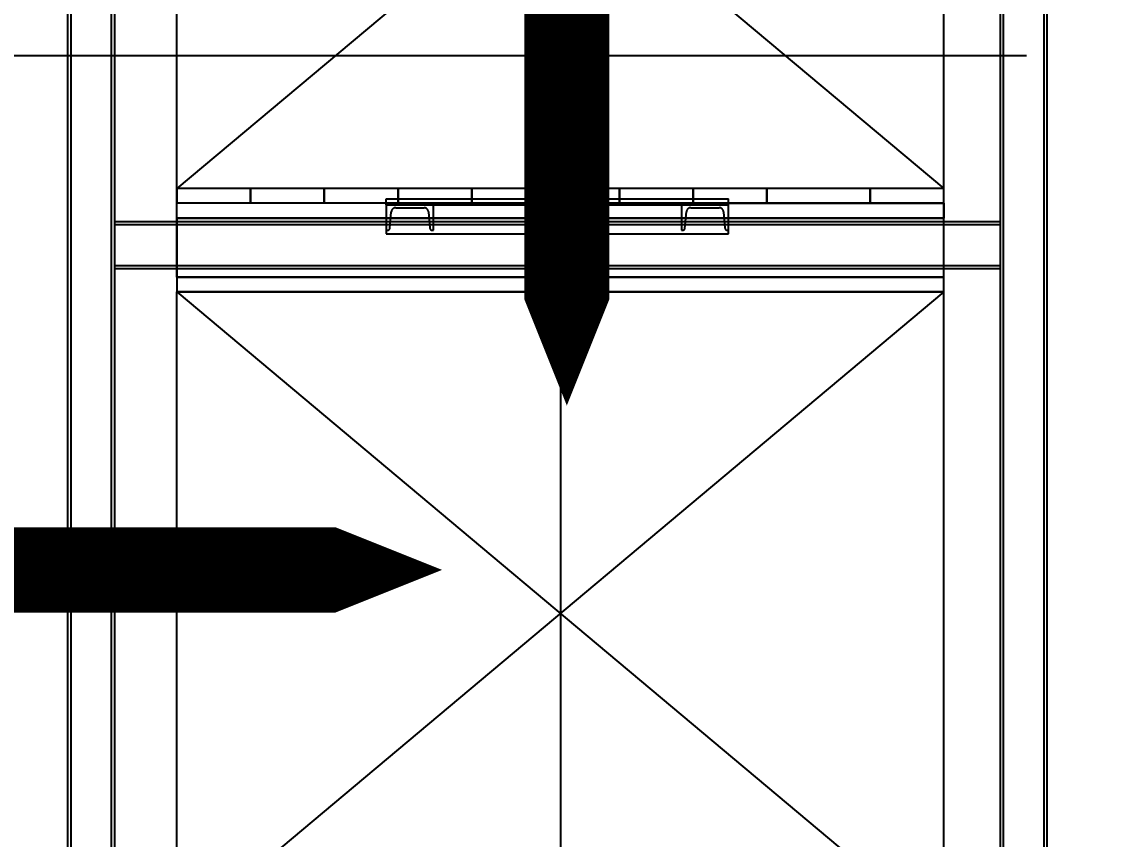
# Model space of a CAD drawing. Extents: x 0 to 210250, y -124674 to 148500.
# Drawn here: x 178414 to 180262, y 16724 to 18109 of the extents above; entities that cross this region are included whole.
import ezdxf

# ---------------------------------------------------------------- set-up
doc = ezdxf.new("R2010")
doc.units = 0
doc.header["$LTSCALE"] = 400
doc.header["$PDSIZE"] = 2
for name, pattern in [('CEN', [17, 15, -1, 0, -1]), ('CENTER4', [8, 5, -1, 1, -1]), ('HIDDEN4', [2.5, 1.5, -1])]:
    doc.linetypes.add(name, pattern=pattern)
doc.layers.get('0').update_dxf_attribs({"linetype": 'CONTINUOUS'})
doc.layers.get('DEFPOINTS').update_dxf_attribs({"linetype": 'CONTINUOUS'})
for name, color, linetype in [('11', 3, 'CONTINUOUS'), ('\\M+5BFF2\\M+5BCDC', 131, 'CONTINUOUS'), ('\\M+5C9FD\\M+5BDB5\\M+5CCA8\\M+5B5D7\\M+5BFF2', 233, 'CONTINUOUS'), ('CENTER', 6, 'CEN'), ('DIM', 2, 'CONTINUOUS')]:
    doc.layers.add(name, color=color, linetype=linetype)
doc.styles.add('ROMANS', font='romans.shx', dxfattribs={"width": 0.8})
doc.styles.get("Standard").update_dxf_attribs({"font": 'ISOCP.SHX', "bigfont": 'CHINESET.SHX'})
doc.dimstyles.new('AM_ISO', dxfattribs={"dimscale": 300, "dimtxt": 3.5, "dimasz": 3.5, "dimexe": 1, "dimexo": 1, "dimgap": 1.5, "dimtad": 1, "dimdsep": 46, "dimtxsty": 'Standard', "dimcen": 0, "dimclrd": 256, "dimclre": 256, "dimclrt": 256, "dimadec": 0, "dimazin": 2, "dimtp": 0.1, "dimtm": 0.1, "dimtfac": 0.71, "dimtmove": 0, "dimatfit": 3, "dimfxl": 0, "dimlwd": -1, "dimlwe": -1, "dimarcsym": 0})

# ---------------------------------------------------------------- blocks, each defined once
blk = doc.blocks.new('實心雙向箭頭')
at = {"color": 0, "ltscale": 0.5}
blk.add_lwpolyline([(0, -11.057, 0, 4.5, 0), (0, -5.432, 2.25, 2.25, 0), (0, 5.432, 4.5, 0, 0), (0, 11.057, 0, 0, 0)], format="xyseb", dxfattribs=at)
blk = doc.blocks.new('A$C50EB0B21')
at = {"layer": '\\M+5BFF2\\M+5BCDC', "ltscale": 0.3}
for p, q in [((-1660, 3640), (-1660, -179.4)), ((-1654.5, 3640), (-1654.5, -169.4)), ((-1585.5, -169.4), (-1585.5, 3640)), ((-1580, -179.4), (-1580, 3640)), ((-80, 3640), (-80, -179.4)), ((-74.5, 3640), (-74.5, -169.4)), ((-5.5, -169.4), (-5.5, 3640)), ((0, -179.4), (0, 3640)), ((-880, 2240), (-880, 2252)), ((-880, 2252), (-780, 2252)), ((-780, 2240), (-780, 2252)), ((-1580, 2175), (-80, 2175)), ((-1580, 2169.5), (-80, 2169.5)), ((-1120, 2160), (-1120, 2154)), ((-1120, 2154), (-540, 2154)), ((-540, 2154), (-540, 2160)), ((-1580, 2100.5), (-80, 2100.5)), ((-1580, 2095), (-80, 2095))]:
    blk.add_line(p, q, dxfattribs=at)
at = {"layer": '\\M+5BFF2\\M+5BCDC', "color": 2, "linetype": 'CENTER4', "ltscale": 0.3}
for p, q in [((-869.5, 2240), (-869.5, 2252)), ((-790.5, 2240), (-790.5, 2252))]:
    blk.add_line(p, q, dxfattribs=at)
at = {"layer": '\\M+5BFF2\\M+5BCDC', "color": 1, "linetype": 'HIDDEN4'}
for p, q in [((-1120, 2203), (-1120, 2213)), ((-1120, 2213), (-540, 2213)), ((-1040, 2203), (-1120, 2203)), ((-1120, 2203), (-1120, 2160)), ((-1120, 2203), (-540, 2203)), ((-1040, 2160), (-1040, 2203)), ((-540, 2203), (-620, 2203)), ((-620, 2203), (-620, 2160)), ((-540, 2203), (-540, 2213)), ((-540, 2160), (-540, 2203)), ((-1113.9, 2163.4), (-1111.4, 2191.4)), ((-1104, 2198.2), (-1056, 2198.2)), ((-1048.6, 2191.4), (-1046.1, 2163.4)), ((-613.9, 2163.4), (-611.4, 2191.4)), ((-604, 2198.2), (-556, 2198.2)), ((-548.6, 2191.4), (-546.1, 2163.4)), ((-1120, 2160), (-1117.7, 2160)), ((-1042.3, 2160), (-1040, 2160)), ((-620, 2160), (-617.7, 2160)), ((-542.3, 2160), (-540, 2160))]:
    blk.add_line(p, q, dxfattribs=at)
for centre, radius, start, end in [((-1104, 2190.7), 7.5, 90, 174.2894), ((-1056, 2190.7), 7.5, 5.7106, 90), ((-604, 2190.7), 7.5, 90, 174.2894), ((-556, 2190.7), 7.5, 5.7106, 90), ((-1117.7, 2163.8), 3.8, 270, 354.2894), ((-1042.3, 2163.8), 3.8, 185.7106, 270), ((-617.7, 2163.8), 3.8, 270, 354.2894), ((-542.3, 2163.8), 3.8, 185.7106, 270)]:
    blk.add_arc(centre, radius, start, end, dxfattribs=at)
blk = doc.blocks.new('A$C198B4F51')
at = {"layer": '\\M+5BFF2\\M+5BCDC', "ltscale": 0.3}
blk.add_blockref('A$C50EB0B21', (830, -845), dxfattribs=at)
blk = doc.blocks.new('A$C7E64000')
at = {"layer": '11'}
for p, q in [((0, 25), (0, 1265)), ((1300, 1265), (0, 1265)), ((0, 1265), (1300, 175)), ((1300, 1265), (0, 175)), ((1300, 25), (1300, 1265)), ((0, 175), (0, 150)), ((125, 175), (0, 175)), ((125, 150), (125, 175)), ((125, 175), (125, 150)), ((250, 175), (125, 175)), ((250, 175), (250, 150)), ((375, 175), (250, 175)), ((250, 150), (250, 175)), ((375, 175), (375, 150)), ((500, 175), (375, 175)), ((375, 150), (375, 175)), ((500, 175), (500, 150)), ((625, 175), (500, 175)), ((500, 150), (500, 175)), ((625, 150), (625, 175)), ((625, 175), (625, 150)), ((750, 175), (625, 175)), ((750, 150), (750, 175)), ((750, 175), (750, 150)), ((1175, 175), (750, 175)), ((875, 150), (875, 175)), ((875, 175), (875, 150)), ((1000, 175), (875, 175)), ((1000, 150), (1000, 175)), ((1000, 175), (1000, 150)), ((1175, 175), (1175, 150)), ((1300, 175), (1175, 175)), ((1175, 150), (1175, 175)), ((1300, 150), (1300, 175)), ((1300, 150), (0, 150)), ((1300, 150), (0, 150)), ((750, 150), (1175, 150)), ((1175, 150), (1300, 150)), ((1300, 150), (1300, 125)), ((1300, 150), (1300, 125)), ((0, 125), (0, 25)), ((0, 125), (1300, 125)), ((1300, 125), (0, 125)), ((1300, 125), (1170, 125)), ((1300, 25), (1300, 125)), ((0, 25), (0, 0)), ((1300, 25), (0, 25)), ((0, 25), (1300, 25)), ((1300, 0), (1300, 25)), ((1300, 0), (1300, 25)), ((0, 0), (1300, 0))]:
    blk.add_line(p, q, dxfattribs=at)
blk = doc.blocks.new('A$C1DDB0F0B')
at = {"layer": '\\M+5C9FD\\M+5BDB5\\M+5CCA8\\M+5B5D7\\M+5BFF2', "color": 4, "ltscale": 0.3}
blk.add_lwpolyline([(0, 155), (0, 0), (200, 0), (200, 120), (550, 120), (550, 0), (750, 0), (750, 120), (1100, 120), (1100, 0), (1300, 0), (1300, 155)], close=True, dxfattribs=at)
at = {"layer": '\\M+5C9FD\\M+5BDB5\\M+5CCA8\\M+5B5D7\\M+5BFF2', "ltscale": 0.3}
blk.add_blockref('A$C7E64000', (0, 155), dxfattribs=at)
blk = doc.blocks.new('A$C6703619D')
at = {"layer": '\\M+5BFF2\\M+5BCDC', "ltscale": 0.3}
blk.add_blockref('A$C198B4F51', (-73.4, -1170.6), dxfattribs=at)
at = {"layer": '\\M+5C9FD\\M+5BDB5\\M+5CCA8\\M+5B5D7\\M+5BFF2', "ltscale": 0.3}
for name, p in [('A$C7E64000', (-718.4, 40)), ('A$C1DDB0F0B', (-718.4, -1380))]:
    blk.add_blockref(name, p, dxfattribs=at)
blk = doc.blocks.new('*D115')
at = {"layer": 'DEFPOINTS', "color": 0, "transparency": 16777216}
for p in [(180416.6, 18051.5), (170539.6, 15351.5), (172041.3, 15351.5)]:
    blk.add_point(p, dxfattribs=at)
at = {"layer": 'DIM', "linetype": 'ByBlock', "transparency": 16777216}
for p, q in [((180116.6, 18051.5), (170239.6, 18051.5)), ((170539.6, 17151.5), (170539.6, 16251.5)), ((171741.3, 15351.5), (170239.6, 15351.5))]:
    blk.add_line(p, q, dxfattribs=at)
at = {"layer": 'DIM', "transparency": 16777216}
for points in [[(170389.6, 17151.5), (170689.6, 17151.5), (170539.6, 18051.5)], [(170389.6, 16251.5), (170689.6, 16251.5), (170539.6, 15351.5)]]:
    blk.add_solid(points, dxfattribs=at)
at = {"layer": 'DIM', "transparency": 16777216, "insert": (169819.6, 16701.5), "char_height": 900, "attachment_point": 5, "rotation": 90, "style": 'ROMANS'}
blk.add_mtext('2700', dxfattribs=at)

msp = doc.modelspace()

# ---------------------------------------------------------------- linework, layer by layer
at = {"layer": 'CENTER'}
msp.add_line((179326.643, 19678.13), (179326.643, 15613.189), dxfattribs=at)

# ---------------------------------------------------------------- block references
msp.add_blockref('A$C6703619D', (179395.045, 17611.501))
at = {"layer": 'DIM', "xscale": 64.20608678093832, "yscale": 64.20608678093832, "zscale": 64.20608678093832}
for p, rotation in [((179337.624, 18168.636), 180), ((178416.297, 17180.257), 270)]:
    msp.add_blockref('實心雙向箭頭', p, dxfattribs=dict(at, rotation=rotation))

# ---------------------------------------------------------------- dimensions: what is measured, and where the dimension line sits
at = {"layer": 'DIM'}
dim = msp.add_linear_dim(base=(170539.602, 15351.501), p1=(180416.643, 18051.501), p2=(172041.332, 15351.501), angle=90, dimstyle='AM_ISO', override={"dimtxt": 3, "dimasz": 3, "dimgap": 0.9, "dimtxsty": 'ROMANS', "dimfxl": 10}, dxfattribs=at)
dim.commit()
dim.dimension.update_dxf_attribs({"geometry": '*D115', "text_midpoint": (170539.602, 16701.501), "dimtype": 160})

doc.saveas('drawing.dxf')
